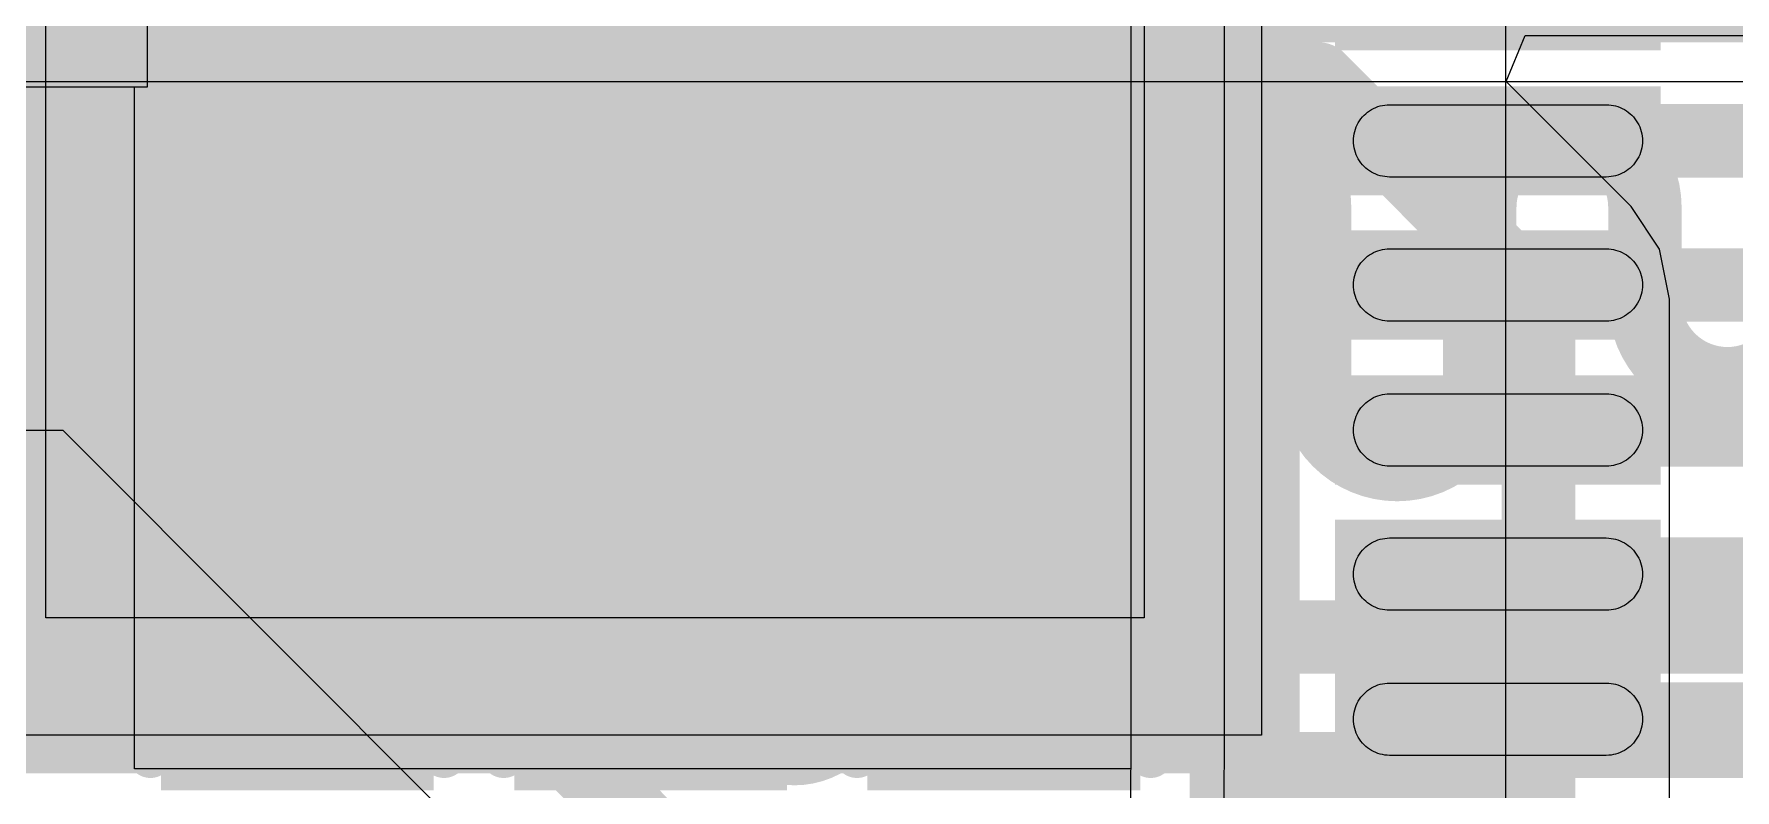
# Model space of a CAD drawing. Header units: inches. Extents: x 0 to 208, y 0 to 213.
# Drawn here: x 4.331 to 4.5163, y 3.2766 to 3.3589 of the extents above; entities that cross this region are included whole.
import ezdxf

# ---------------------------------------------------------------- set-up
doc = ezdxf.new("R2010")
doc.units = ezdxf.units.IN
doc.header["$MEASUREMENT"] = 0
for name, color, linetype in [('Bottom Layer', 5, 'Continuous'), ('Bottom Paste', 16, 'Continuous'), ('Bottom Solder', 6, 'Continuous'), ('L2_GND1', 16, 'Continuous'), ('L5_GND2', 156, 'Continuous'), ('L6_SIG2', 130, 'Continuous'), ('Top Layer', 1, 'Continuous'), ('Top Overlay', 2, 'Continuous'), ('Top Paste', 8, 'Continuous'), ('Top Solder', 216, 'Continuous')]:
    doc.layers.add(name, color=color, linetype=linetype)

# ---------------------------------------------------------------- blocks, each defined once
blk = doc.blocks.new('R___0603_382')
at = {"layer": 'Top Layer'}
for points in [[(-0.015, 0.0175), (-0.015, -0.0175), (-0.045, -0.0175), (-0.045, 0.0175)], [(0.045, 0.0175), (0.045, -0.0175), (0.015, -0.0175), (0.015, 0.0175)]]:
    blk.add_hatch(color=1, dxfattribs=at).paths.add_polyline_path(points)
at = {"layer": 'Top Paste'}
for points in [[(-0.015, 0.0175), (-0.015, -0.0175), (-0.045, -0.0175), (-0.045, 0.0175)], [(0.045, 0.0175), (0.045, -0.0175), (0.015, -0.0175), (0.015, 0.0175)]]:
    blk.add_hatch(color=8, dxfattribs=at).paths.add_polyline_path(points)
at = {"layer": 'Top Solder'}
for points in [[(-0.011, 0.0215), (-0.011, -0.0215), (-0.049, -0.0215), (-0.049, 0.0215)], [(0.049, 0.0215), (0.049, -0.0215), (0.011, -0.0215), (0.011, 0.0215)]]:
    blk.add_hatch(color=216, dxfattribs=at).paths.add_polyline_path(points)
at = {"layer": 'Top Overlay'}
for points in [[(0.048, 0.021, 0.005, 0.005, 0), (-0.048, 0.021, 0.005, 0.005, 0)], [(-0.048, 0.021, 0.005, 0.005, 0), (-0.048, -0.021, 0.005, 0.005, 0)], [(0.048, 0.021, 0.005, 0.005, 0), (0.048, -0.021, 0.005, 0.005, 0)], [(0.048, -0.021, 0.005, 0.005, 0), (-0.048, -0.021, 0.005, 0.005, 0)]]:
    blk.add_lwpolyline(points, format="xyseb", dxfattribs=at)
for points in [[(-0.04925, 0.021, 0.0025, 0.0025, 1), (-0.04675, 0.021, 0.0025, 0.0025, 1)], [(-0.04925, 0.021, 0.0025, 0.0025, 1), (-0.04675, 0.021, 0.0025, 0.0025, 1)], [(0.04675, 0.021, 0.0025, 0.0025, 1), (0.04925, 0.021, 0.0025, 0.0025, 1)], [(0.04675, 0.021, 0.0025, 0.0025, 1), (0.04925, 0.021, 0.0025, 0.0025, 1)], [(-0.04925, -0.021, 0.0025, 0.0025, 1), (-0.04675, -0.021, 0.0025, 0.0025, 1)], [(-0.04925, -0.021, 0.0025, 0.0025, 1), (-0.04675, -0.021, 0.0025, 0.0025, 1)], [(0.04675, -0.021, 0.0025, 0.0025, 1), (0.04925, -0.021, 0.0025, 0.0025, 1)], [(0.04675, -0.021, 0.0025, 0.0025, 1), (0.04925, -0.021, 0.0025, 0.0025, 1)]]:
    blk.add_lwpolyline(points, format="xyseb", close=True, dxfattribs=at)
blk = doc.blocks.new('C___0402_392')
at = {"layer": 'Top Layer'}
for points in [[(-0.0275, -0.0125), (-0.0275, 0.0125), (-0.0095, 0.0125), (-0.0095, -0.0125)], [(0.0095, -0.0125), (0.0095, 0.0125), (0.0275, 0.0125), (0.0275, -0.0125)]]:
    blk.add_hatch(color=1, dxfattribs=at).paths.add_polyline_path(points)
at = {"layer": 'Top Paste'}
for points in [[(-0.0275, -0.0125), (-0.0275, 0.0125), (-0.0095, 0.0125), (-0.0095, -0.0125)], [(0.0095, -0.0125), (0.0095, 0.0125), (0.0275, 0.0125), (0.0275, -0.0125)]]:
    blk.add_hatch(color=8, dxfattribs=at).paths.add_polyline_path(points)
at = {"layer": 'Top Solder'}
for points in [[(-0.02986, -0.01486), (-0.02986, 0.01486), (-0.00714, 0.01486), (-0.00714, -0.01486)], [(0.00714, -0.01486), (0.00714, 0.01486), (0.02986, 0.01486), (0.02986, -0.01486)]]:
    blk.add_hatch(color=216, dxfattribs=at).paths.add_polyline_path(points)
at = {"layer": 'Top Overlay'}
for points in [[(-0.011, 0.016, 0.005, 0.005, 0), (-0.031, 0.016, 0.005, 0.005, 0)], [(-0.031, -0.016, 0.005, 0.005, 0), (-0.031, 0.016, 0.005, 0.005, 0)], [(0.031, 0.016, 0.005, 0.005, 0), (0.011, 0.016, 0.005, 0.005, 0)], [(0.031, -0.016, 0.005, 0.005, 0), (0.031, 0.016, 0.005, 0.005, 0)], [(-0.011, -0.016, 0.005, 0.005, 0), (-0.031, -0.016, 0.005, 0.005, 0)], [(0.031, -0.016, 0.005, 0.005, 0), (0.011, -0.016, 0.005, 0.005, 0)]]:
    blk.add_lwpolyline(points, format="xyseb", dxfattribs=at)
for points in [[(-0.03225, 0.016, 0.0025, 0.0025, 1), (-0.02975, 0.016, 0.0025, 0.0025, 1)], [(-0.03225, 0.016, 0.0025, 0.0025, 1), (-0.02975, 0.016, 0.0025, 0.0025, 1)], [(-0.01225, 0.016, 0.0025, 0.0025, 1), (-0.00975, 0.016, 0.0025, 0.0025, 1)], [(0.00975, 0.016, 0.0025, 0.0025, 1), (0.01225, 0.016, 0.0025, 0.0025, 1)], [(0.02975, 0.016, 0.0025, 0.0025, 1), (0.03225, 0.016, 0.0025, 0.0025, 1)], [(0.02975, 0.016, 0.0025, 0.0025, 1), (0.03225, 0.016, 0.0025, 0.0025, 1)], [(-0.03225, -0.016, 0.0025, 0.0025, 1), (-0.02975, -0.016, 0.0025, 0.0025, 1)], [(-0.03225, -0.016, 0.0025, 0.0025, 1), (-0.02975, -0.016, 0.0025, 0.0025, 1)], [(-0.01225, -0.016, 0.0025, 0.0025, 1), (-0.00975, -0.016, 0.0025, 0.0025, 1)], [(0.00975, -0.016, 0.0025, 0.0025, 1), (0.01225, -0.016, 0.0025, 0.0025, 1)], [(0.02975, -0.016, 0.0025, 0.0025, 1), (0.03225, -0.016, 0.0025, 0.0025, 1)], [(0.02975, -0.016, 0.0025, 0.0025, 1), (0.03225, -0.016, 0.0025, 0.0025, 1)]]:
    blk.add_lwpolyline(points, format="xyseb", close=True, dxfattribs=at)
blk = doc.blocks.new('C___0402_393')
at = {"layer": 'Top Layer'}
for points in [[(-0.0275, -0.0125), (-0.0275, 0.0125), (-0.0095, 0.0125), (-0.0095, -0.0125)], [(0.0095, -0.0125), (0.0095, 0.0125), (0.0275, 0.0125), (0.0275, -0.0125)]]:
    blk.add_hatch(color=1, dxfattribs=at).paths.add_polyline_path(points)
at = {"layer": 'Top Paste'}
for points in [[(-0.0275, -0.0125), (-0.0275, 0.0125), (-0.0095, 0.0125), (-0.0095, -0.0125)], [(0.0095, -0.0125), (0.0095, 0.0125), (0.0275, 0.0125), (0.0275, -0.0125)]]:
    blk.add_hatch(color=8, dxfattribs=at).paths.add_polyline_path(points)
at = {"layer": 'Top Solder'}
for points in [[(-0.02986, -0.01486), (-0.02986, 0.01486), (-0.00714, 0.01486), (-0.00714, -0.01486)], [(0.00714, -0.01486), (0.00714, 0.01486), (0.02986, 0.01486), (0.02986, -0.01486)]]:
    blk.add_hatch(color=216, dxfattribs=at).paths.add_polyline_path(points)
at = {"layer": 'Top Overlay'}
for points in [[(-0.031, -0.016, 0.005, 0.005, 0), (-0.031, 0.016, 0.005, 0.005, 0)], [(-0.011, 0.016, 0.005, 0.005, 0), (-0.031, 0.016, 0.005, 0.005, 0)], [(0.031, 0.016, 0.005, 0.005, 0), (0.011, 0.016, 0.005, 0.005, 0)], [(0.031, -0.016, 0.005, 0.005, 0), (0.031, 0.016, 0.005, 0.005, 0)], [(-0.011, -0.016, 0.005, 0.005, 0), (-0.031, -0.016, 0.005, 0.005, 0)], [(0.031, -0.016, 0.005, 0.005, 0), (0.011, -0.016, 0.005, 0.005, 0)]]:
    blk.add_lwpolyline(points, format="xyseb", dxfattribs=at)
for points in [[(-0.03225, 0.016, 0.0025, 0.0025, 1), (-0.02975, 0.016, 0.0025, 0.0025, 1)], [(-0.03225, 0.016, 0.0025, 0.0025, 1), (-0.02975, 0.016, 0.0025, 0.0025, 1)], [(-0.01225, 0.016, 0.0025, 0.0025, 1), (-0.00975, 0.016, 0.0025, 0.0025, 1)], [(0.00975, 0.016, 0.0025, 0.0025, 1), (0.01225, 0.016, 0.0025, 0.0025, 1)], [(0.02975, 0.016, 0.0025, 0.0025, 1), (0.03225, 0.016, 0.0025, 0.0025, 1)], [(0.02975, 0.016, 0.0025, 0.0025, 1), (0.03225, 0.016, 0.0025, 0.0025, 1)], [(-0.03225, -0.016, 0.0025, 0.0025, 1), (-0.02975, -0.016, 0.0025, 0.0025, 1)], [(-0.03225, -0.016, 0.0025, 0.0025, 1), (-0.02975, -0.016, 0.0025, 0.0025, 1)], [(-0.01225, -0.016, 0.0025, 0.0025, 1), (-0.00975, -0.016, 0.0025, 0.0025, 1)], [(0.00975, -0.016, 0.0025, 0.0025, 1), (0.01225, -0.016, 0.0025, 0.0025, 1)], [(0.02975, -0.016, 0.0025, 0.0025, 1), (0.03225, -0.016, 0.0025, 0.0025, 1)], [(0.02975, -0.016, 0.0025, 0.0025, 1), (0.03225, -0.016, 0.0025, 0.0025, 1)]]:
    blk.add_lwpolyline(points, format="xyseb", close=True, dxfattribs=at)
blk = doc.blocks.new('WQFN_40_EP_5X5__B_405')
at = {"layer": 'Bottom Layer'}
for points in [[(0.01184, 0.08265), (0.00396, 0.08265), (0.00396, 0.11415), (0.01184, 0.11415)], [(0.02754, 0.08265), (0.01966, 0.08265), (0.01966, 0.11415), (0.02754, 0.11415)], [(0.04334, 0.08265), (0.03546, 0.08265), (0.03546, 0.11415), (0.04334, 0.11415)], [(0.05904, 0.08265), (0.05116, 0.08265), (0.05116, 0.11415), (0.05904, 0.11415)], [(0.07484, 0.08265), (0.06696, 0.08265), (0.06696, 0.11415), (0.07484, 0.11415)], [(-0.0748, 0.0748), (0.0748, 0.0748), (0.0748, -0.0748), (-0.0748, -0.0748)]]:
    blk.add_hatch(color=5, dxfattribs=at).paths.add_polyline_path(points)
at = {"layer": 'Bottom Solder'}
for points in [[(-0.00196, 0.08065), (-0.01384, 0.08065), (-0.01384, 0.11615), (-0.00196, 0.11615)], [(0.01384, 0.08065), (0.00196, 0.08065), (0.00196, 0.11615), (0.01384, 0.11615)], [(0.02954, 0.08065), (0.01766, 0.08065), (0.01766, 0.11615), (0.02954, 0.11615)], [(0.04534, 0.08065), (0.03346, 0.08065), (0.03346, 0.11615), (0.04534, 0.11615)], [(0.06104, 0.08065), (0.04916, 0.08065), (0.04916, 0.11615), (0.06104, 0.11615)], [(0.07684, 0.08065), (0.06496, 0.08065), (0.06496, 0.11615), (0.07684, 0.11615)], [(-0.0768, 0.0768), (0.0768, 0.0768), (0.0768, -0.0768), (-0.0768, -0.0768)]]:
    blk.add_hatch(color=6, dxfattribs=at).paths.add_polyline_path(points)
at = {"layer": 'Bottom Paste'}
for p, q in [((0.00512, 0.11299), (0.0053, 0.11317)), ((0.0053, 0.11317), (0.0055, 0.11333)), ((0.0055, 0.11333), (0.00571, 0.11348)), ((0.00571, 0.11348), (0.00593, 0.11362)), ((0.00593, 0.11362), (0.00616, 0.11374)), ((0.00616, 0.11374), (0.00639, 0.11385)), ((0.00639, 0.11385), (0.00663, 0.11394)), ((0.00663, 0.11394), (0.00688, 0.11401)), ((0.00688, 0.11401), (0.00713, 0.11407)), ((0.00713, 0.11407), (0.00739, 0.11411)), ((0.00739, 0.11411), (0.00764, 0.11414)), ((0.00764, 0.11414), (0.0079, 0.11415)), ((0.0079, 0.11415), (0.00816, 0.11414)), ((0.00816, 0.11414), (0.00841, 0.11411)), ((0.00841, 0.11411), (0.00867, 0.11407)), ((0.00867, 0.11407), (0.00892, 0.11401)), ((0.00892, 0.11401), (0.00917, 0.11394)), ((0.00917, 0.11394), (0.00941, 0.11385)), ((0.00941, 0.11385), (0.00964, 0.11374)), ((0.00964, 0.11374), (0.00987, 0.11362)), ((0.00987, 0.11362), (0.01009, 0.11348)), ((0.01009, 0.11348), (0.0103, 0.11333)), ((0.0103, 0.11333), (0.0105, 0.11317)), ((0.0105, 0.11317), (0.01068, 0.11299)), ((0.02082, 0.11299), (0.021, 0.11317)), ((0.021, 0.11317), (0.0212, 0.11333)), ((0.0212, 0.11333), (0.02141, 0.11348)), ((0.02141, 0.11348), (0.02163, 0.11362)), ((0.02163, 0.11362), (0.02186, 0.11374)), ((0.02186, 0.11374), (0.02209, 0.11385)), ((0.02209, 0.11385), (0.02233, 0.11394)), ((0.02233, 0.11394), (0.02258, 0.11401)), ((0.02258, 0.11401), (0.02283, 0.11407)), ((0.02283, 0.11407), (0.02309, 0.11411)), ((0.02309, 0.11411), (0.02334, 0.11414)), ((0.02334, 0.11414), (0.0236, 0.11415)), ((0.0236, 0.11415), (0.02386, 0.11414)), ((0.02386, 0.11414), (0.02411, 0.11411)), ((0.02411, 0.11411), (0.02437, 0.11407)), ((0.02437, 0.11407), (0.02462, 0.11401)), ((0.02462, 0.11401), (0.02487, 0.11394)), ((0.02487, 0.11394), (0.02511, 0.11385)), ((0.02511, 0.11385), (0.02534, 0.11374)), ((0.02534, 0.11374), (0.02557, 0.11362)), ((0.02557, 0.11362), (0.02579, 0.11348)), ((0.02579, 0.11348), (0.026, 0.11333)), ((0.026, 0.11333), (0.0262, 0.11317)), ((0.0262, 0.11317), (0.02638, 0.11299)), ((0.03662, 0.11299), (0.0368, 0.11317)), ((0.0368, 0.11317), (0.037, 0.11333)), ((0.037, 0.11333), (0.03721, 0.11348)), ((0.03721, 0.11348), (0.03743, 0.11362)), ((0.03743, 0.11362), (0.03766, 0.11374)), ((0.03766, 0.11374), (0.03789, 0.11385)), ((0.03789, 0.11385), (0.03813, 0.11394)), ((0.03813, 0.11394), (0.03838, 0.11401)), ((0.03838, 0.11401), (0.03863, 0.11407)), ((0.03863, 0.11407), (0.03889, 0.11411)), ((0.03889, 0.11411), (0.03914, 0.11414)), ((0.03914, 0.11414), (0.0394, 0.11415)), ((0.0394, 0.11415), (0.03966, 0.11414)), ((0.03966, 0.11414), (0.03991, 0.11411)), ((0.03991, 0.11411), (0.04017, 0.11407)), ((0.04017, 0.11407), (0.04042, 0.11401)), ((0.04042, 0.11401), (0.04067, 0.11394)), ((0.04067, 0.11394), (0.04091, 0.11385)), ((0.04091, 0.11385), (0.04114, 0.11374)), ((0.04114, 0.11374), (0.04137, 0.11362)), ((0.04137, 0.11362), (0.04159, 0.11348)), ((0.04159, 0.11348), (0.0418, 0.11333)), ((0.0418, 0.11333), (0.042, 0.11317)), ((0.042, 0.11317), (0.04218, 0.11299)), ((0.05232, 0.11299), (0.0525, 0.11317)), ((0.0525, 0.11317), (0.0527, 0.11333)), ((0.0527, 0.11333), (0.05291, 0.11348)), ((0.05291, 0.11348), (0.05313, 0.11362)), ((0.05313, 0.11362), (0.05336, 0.11374)), ((0.05336, 0.11374), (0.05359, 0.11385)), ((0.05359, 0.11385), (0.05383, 0.11394)), ((0.05383, 0.11394), (0.05408, 0.11401)), ((0.05408, 0.11401), (0.05433, 0.11407)), ((0.05433, 0.11407), (0.05459, 0.11411)), ((0.05459, 0.11411), (0.05484, 0.11414)), ((0.05484, 0.11414), (0.0551, 0.11415)), ((0.0551, 0.11415), (0.05536, 0.11414)), ((0.05536, 0.11414), (0.05561, 0.11411)), ((0.05561, 0.11411), (0.05587, 0.11407)), ((0.05587, 0.11407), (0.05612, 0.11401)), ((0.05612, 0.11401), (0.05637, 0.11394)), ((0.05637, 0.11394), (0.05661, 0.11385)), ((0.05661, 0.11385), (0.05684, 0.11374)), ((0.05684, 0.11374), (0.05707, 0.11362)), ((0.05707, 0.11362), (0.05729, 0.11348)), ((0.05729, 0.11348), (0.0575, 0.11333)), ((0.0575, 0.11333), (0.0577, 0.11317)), ((0.0577, 0.11317), (0.05788, 0.11299)), ((0.06812, 0.11299), (0.0683, 0.11317)), ((0.0683, 0.11317), (0.0685, 0.11333)), ((0.0685, 0.11333), (0.06871, 0.11348)), ((0.06871, 0.11348), (0.06893, 0.11362)), ((0.06893, 0.11362), (0.06916, 0.11374)), ((0.06916, 0.11374), (0.06939, 0.11385)), ((0.06939, 0.11385), (0.06963, 0.11394)), ((0.06963, 0.11394), (0.06988, 0.11401)), ((0.06988, 0.11401), (0.07013, 0.11407)), ((0.07013, 0.11407), (0.07039, 0.11411)), ((0.07039, 0.11411), (0.07064, 0.11414)), ((0.07064, 0.11414), (0.0709, 0.11415)), ((0.0709, 0.11415), (0.07116, 0.11414)), ((0.07116, 0.11414), (0.07141, 0.11411)), ((0.07141, 0.11411), (0.07167, 0.11407)), ((0.07167, 0.11407), (0.07192, 0.11401)), ((0.07192, 0.11401), (0.07217, 0.11394)), ((0.07217, 0.11394), (0.07241, 0.11385)), ((0.07241, 0.11385), (0.07264, 0.11374)), ((0.07264, 0.11374), (0.07287, 0.11362)), ((0.07287, 0.11362), (0.07309, 0.11348)), ((0.07309, 0.11348), (0.0733, 0.11333)), ((0.0733, 0.11333), (0.0735, 0.11317)), ((0.0735, 0.11317), (0.07368, 0.11299)), ((0.00404, 0.11098), (0.0041, 0.11123)), ((0.0041, 0.11123), (0.00417, 0.11148)), ((0.00417, 0.11148), (0.00426, 0.11172)), ((0.00426, 0.11172), (0.00437, 0.11195)), ((0.00437, 0.11195), (0.00449, 0.11218)), ((0.00449, 0.11218), (0.00463, 0.1124)), ((0.00463, 0.1124), (0.00478, 0.11261)), ((0.00478, 0.11261), (0.00494, 0.11281)), ((0.00494, 0.11281), (0.00512, 0.11299)), ((0.01068, 0.11299), (0.01086, 0.11281)), ((0.01086, 0.11281), (0.01102, 0.11261)), ((0.01102, 0.11261), (0.01117, 0.1124)), ((0.01117, 0.1124), (0.01131, 0.11218)), ((0.01131, 0.11218), (0.01143, 0.11195)), ((0.01143, 0.11195), (0.01154, 0.11172)), ((0.01154, 0.11172), (0.01163, 0.11148)), ((0.01163, 0.11148), (0.0117, 0.11123)), ((0.0117, 0.11123), (0.01176, 0.11098)), ((0.01974, 0.11098), (0.0198, 0.11123)), ((0.0198, 0.11123), (0.01987, 0.11148)), ((0.01987, 0.11148), (0.01996, 0.11172)), ((0.01996, 0.11172), (0.02007, 0.11195)), ((0.02007, 0.11195), (0.02019, 0.11218)), ((0.02019, 0.11218), (0.02033, 0.1124)), ((0.02033, 0.1124), (0.02048, 0.11261)), ((0.02048, 0.11261), (0.02064, 0.11281)), ((0.02064, 0.11281), (0.02082, 0.11299)), ((0.02638, 0.11299), (0.02656, 0.11281)), ((0.02656, 0.11281), (0.02672, 0.11261)), ((0.02672, 0.11261), (0.02687, 0.1124)), ((0.02687, 0.1124), (0.02701, 0.11218)), ((0.02701, 0.11218), (0.02713, 0.11195)), ((0.02713, 0.11195), (0.02724, 0.11172)), ((0.02724, 0.11172), (0.02733, 0.11148)), ((0.02733, 0.11148), (0.0274, 0.11123)), ((0.0274, 0.11123), (0.02746, 0.11098)), ((0.03554, 0.11098), (0.0356, 0.11123)), ((0.0356, 0.11123), (0.03567, 0.11148)), ((0.03567, 0.11148), (0.03576, 0.11172)), ((0.03576, 0.11172), (0.03587, 0.11195)), ((0.03587, 0.11195), (0.03599, 0.11218)), ((0.03599, 0.11218), (0.03613, 0.1124)), ((0.03613, 0.1124), (0.03628, 0.11261)), ((0.03628, 0.11261), (0.03644, 0.11281)), ((0.03644, 0.11281), (0.03662, 0.11299)), ((0.04218, 0.11299), (0.04236, 0.11281)), ((0.04236, 0.11281), (0.04252, 0.11261)), ((0.04252, 0.11261), (0.04267, 0.1124)), ((0.04267, 0.1124), (0.04281, 0.11218)), ((0.04281, 0.11218), (0.04293, 0.11195)), ((0.04293, 0.11195), (0.04304, 0.11172)), ((0.04304, 0.11172), (0.04313, 0.11148)), ((0.04313, 0.11148), (0.0432, 0.11123)), ((0.0432, 0.11123), (0.04326, 0.11098)), ((0.05124, 0.11098), (0.0513, 0.11123)), ((0.0513, 0.11123), (0.05137, 0.11148)), ((0.05137, 0.11148), (0.05146, 0.11172)), ((0.05146, 0.11172), (0.05157, 0.11195)), ((0.05157, 0.11195), (0.05169, 0.11218)), ((0.05169, 0.11218), (0.05183, 0.1124)), ((0.05183, 0.1124), (0.05198, 0.11261)), ((0.05198, 0.11261), (0.05214, 0.11281)), ((0.05214, 0.11281), (0.05232, 0.11299)), ((0.05788, 0.11299), (0.05806, 0.11281)), ((0.05806, 0.11281), (0.05822, 0.11261)), ((0.05822, 0.11261), (0.05837, 0.1124)), ((0.05837, 0.1124), (0.05851, 0.11218)), ((0.05851, 0.11218), (0.05863, 0.11195)), ((0.05863, 0.11195), (0.05874, 0.11172)), ((0.05874, 0.11172), (0.05883, 0.11148)), ((0.05883, 0.11148), (0.0589, 0.11123)), ((0.0589, 0.11123), (0.05896, 0.11098)), ((0.06704, 0.11098), (0.0671, 0.11123)), ((0.0671, 0.11123), (0.06717, 0.11148)), ((0.06717, 0.11148), (0.06726, 0.11172)), ((0.06726, 0.11172), (0.06737, 0.11195)), ((0.06737, 0.11195), (0.06749, 0.11218)), ((0.06749, 0.11218), (0.06763, 0.1124)), ((0.06763, 0.1124), (0.06778, 0.11261)), ((0.06778, 0.11261), (0.06794, 0.11281)), ((0.06794, 0.11281), (0.06812, 0.11299)), ((0.07368, 0.11299), (0.07386, 0.11281)), ((0.07386, 0.11281), (0.07402, 0.11261)), ((0.07402, 0.11261), (0.07417, 0.1124)), ((0.07417, 0.1124), (0.07431, 0.11218)), ((0.07431, 0.11218), (0.07443, 0.11195)), ((0.07443, 0.11195), (0.07454, 0.11172)), ((0.07454, 0.11172), (0.07463, 0.11148)), ((0.07463, 0.11148), (0.0747, 0.11123)), ((0.0747, 0.11123), (0.07476, 0.11098)), ((0.00396, 0.11021), (0.00397, 0.11047)), ((0.00396, 0.08659), (0.00396, 0.11021)), ((0.00397, 0.11047), (0.004, 0.11073)), ((0.004, 0.11073), (0.00404, 0.11098)), ((0.01176, 0.11098), (0.0118, 0.11073)), ((0.0118, 0.11073), (0.0118, 0.11073)), ((0.0118, 0.11073), (0.01183, 0.11047)), ((0.01183, 0.11047), (0.01184, 0.11021)), ((0.01184, 0.11021), (0.01184, 0.08659)), ((0.01966, 0.11021), (0.01967, 0.11047)), ((0.01966, 0.08659), (0.01966, 0.11021)), ((0.01967, 0.11047), (0.0197, 0.11073)), ((0.0197, 0.11073), (0.01974, 0.11098)), ((0.02746, 0.11098), (0.0275, 0.11073)), ((0.0275, 0.11073), (0.0275, 0.11073)), ((0.0275, 0.11073), (0.02753, 0.11047)), ((0.02753, 0.11047), (0.02754, 0.11021)), ((0.02754, 0.11021), (0.02754, 0.08659)), ((0.03546, 0.11021), (0.03547, 0.11047)), ((0.03546, 0.08659), (0.03546, 0.11021)), ((0.03547, 0.11047), (0.0355, 0.11073)), ((0.0355, 0.11073), (0.03554, 0.11098)), ((0.04326, 0.11098), (0.0433, 0.11073)), ((0.0433, 0.11073), (0.04333, 0.11047)), ((0.04333, 0.11047), (0.04334, 0.11021)), ((0.04334, 0.11021), (0.04334, 0.08659)), ((0.05116, 0.11021), (0.05117, 0.11047)), ((0.05116, 0.08659), (0.05116, 0.11021)), ((0.05117, 0.11047), (0.0512, 0.11073)), ((0.0512, 0.11073), (0.05124, 0.11098)), ((0.05896, 0.11098), (0.059, 0.11073)), ((0.059, 0.11073), (0.059, 0.11073)), ((0.059, 0.11073), (0.05903, 0.11047)), ((0.05903, 0.11047), (0.05904, 0.11021)), ((0.05904, 0.11021), (0.05904, 0.08659)), ((0.06696, 0.11021), (0.06697, 0.11047)), ((0.06696, 0.08659), (0.06696, 0.11021)), ((0.06697, 0.11047), (0.067, 0.11073)), ((0.067, 0.11073), (0.06704, 0.11098)), ((0.07476, 0.11098), (0.0748, 0.11073)), ((0.0748, 0.11073), (0.07483, 0.11047)), ((0.07483, 0.11047), (0.07484, 0.11021)), ((0.07484, 0.11021), (0.07484, 0.08659)), ((0.00397, 0.08633), (0.00396, 0.08659)), ((0.004, 0.08607), (0.00397, 0.08633)), ((0.00404, 0.08582), (0.004, 0.08607)), ((0.0041, 0.08557), (0.00404, 0.08582)), ((0.00417, 0.08532), (0.0041, 0.08557)), ((0.00426, 0.08508), (0.00417, 0.08532)), ((0.01163, 0.08532), (0.01154, 0.08508)), ((0.0117, 0.08557), (0.01163, 0.08532)), ((0.01176, 0.08582), (0.0117, 0.08557)), ((0.0118, 0.08607), (0.01176, 0.08582)), ((0.01183, 0.08633), (0.0118, 0.08607)), ((0.01184, 0.08659), (0.01183, 0.08633)), ((0.01967, 0.08633), (0.01966, 0.08659)), ((0.0197, 0.08607), (0.01967, 0.08633)), ((0.01974, 0.08582), (0.0197, 0.08607)), ((0.0198, 0.08557), (0.01974, 0.08582)), ((0.01987, 0.08532), (0.0198, 0.08557)), ((0.01996, 0.08508), (0.01987, 0.08532)), ((0.02733, 0.08532), (0.02724, 0.08508)), ((0.0274, 0.08557), (0.02733, 0.08532)), ((0.02746, 0.08582), (0.0274, 0.08557)), ((0.0275, 0.08607), (0.02746, 0.08582)), ((0.02753, 0.08633), (0.0275, 0.08607)), ((0.02754, 0.08659), (0.02753, 0.08633)), ((0.03547, 0.08633), (0.03546, 0.08659)), ((0.0355, 0.08607), (0.03547, 0.08633)), ((0.03554, 0.08582), (0.0355, 0.08607)), ((0.0356, 0.08557), (0.03554, 0.08582)), ((0.03567, 0.08532), (0.0356, 0.08557)), ((0.03576, 0.08508), (0.03567, 0.08532)), ((0.04313, 0.08532), (0.04304, 0.08508)), ((0.0432, 0.08557), (0.04313, 0.08532)), ((0.04326, 0.08582), (0.0432, 0.08557)), ((0.0433, 0.08607), (0.04326, 0.08582)), ((0.04333, 0.08633), (0.0433, 0.08607)), ((0.04334, 0.08659), (0.04333, 0.08633)), ((0.04333, 0.08633), (0.04333, 0.08633)), ((0.05117, 0.08633), (0.05116, 0.08659)), ((0.0512, 0.08607), (0.05117, 0.08633)), ((0.05124, 0.08582), (0.0512, 0.08607)), ((0.0513, 0.08557), (0.05124, 0.08582)), ((0.05137, 0.08532), (0.0513, 0.08557)), ((0.05146, 0.08508), (0.05137, 0.08532)), ((0.05883, 0.08532), (0.05874, 0.08508)), ((0.0589, 0.08557), (0.05883, 0.08532)), ((0.05896, 0.08582), (0.0589, 0.08557)), ((0.059, 0.08607), (0.05896, 0.08582)), ((0.05903, 0.08633), (0.059, 0.08607)), ((0.05904, 0.08659), (0.05903, 0.08633)), ((0.06697, 0.08633), (0.06696, 0.08659)), ((0.067, 0.08607), (0.06697, 0.08633)), ((0.06704, 0.08582), (0.067, 0.08607)), ((0.0671, 0.08557), (0.06704, 0.08582)), ((0.06717, 0.08532), (0.0671, 0.08557)), ((0.06726, 0.08508), (0.06717, 0.08532)), ((0.07463, 0.08532), (0.07454, 0.08508)), ((0.0747, 0.08557), (0.07463, 0.08532)), ((0.07476, 0.08582), (0.0747, 0.08557)), ((0.0748, 0.08607), (0.07476, 0.08582)), ((0.07483, 0.08633), (0.0748, 0.08607)), ((0.07484, 0.08659), (0.07483, 0.08633)), ((0.07483, 0.08633), (0.07483, 0.08633)), ((0.00437, 0.08485), (0.00426, 0.08508)), ((0.00449, 0.08462), (0.00437, 0.08485)), ((0.00463, 0.0844), (0.00449, 0.08462)), ((0.00478, 0.08419), (0.00463, 0.0844)), ((0.00494, 0.08399), (0.00478, 0.08419)), ((0.00512, 0.08381), (0.00494, 0.08399)), ((0.0053, 0.08363), (0.00512, 0.08381)), ((0.0055, 0.08347), (0.0053, 0.08363)), ((0.00571, 0.08332), (0.0055, 0.08347)), ((0.0103, 0.08347), (0.01009, 0.08332)), ((0.0105, 0.08363), (0.0103, 0.08347)), ((0.01068, 0.08381), (0.0105, 0.08363)), ((0.01086, 0.08399), (0.01068, 0.08381)), ((0.01102, 0.08419), (0.01086, 0.08399)), ((0.01117, 0.0844), (0.01102, 0.08419)), ((0.01131, 0.08462), (0.01117, 0.0844)), ((0.01143, 0.08485), (0.01131, 0.08462)), ((0.01154, 0.08508), (0.01143, 0.08485)), ((0.02007, 0.08485), (0.01996, 0.08508)), ((0.02019, 0.08462), (0.02007, 0.08485)), ((0.02033, 0.0844), (0.02019, 0.08462)), ((0.02048, 0.08419), (0.02033, 0.0844)), ((0.02064, 0.08399), (0.02048, 0.08419)), ((0.02082, 0.08381), (0.02064, 0.08399)), ((0.021, 0.08363), (0.02082, 0.08381)), ((0.0212, 0.08347), (0.021, 0.08363)), ((0.02141, 0.08332), (0.0212, 0.08347)), ((0.026, 0.08347), (0.02579, 0.08332)), ((0.0262, 0.08363), (0.026, 0.08347)), ((0.02638, 0.08381), (0.0262, 0.08363)), ((0.02656, 0.08399), (0.02638, 0.08381)), ((0.02672, 0.08419), (0.02656, 0.08399)), ((0.02687, 0.0844), (0.02672, 0.08419)), ((0.02701, 0.08462), (0.02687, 0.0844)), ((0.02713, 0.08485), (0.02701, 0.08462)), ((0.02724, 0.08508), (0.02713, 0.08485)), ((0.03587, 0.08485), (0.03576, 0.08508)), ((0.03599, 0.08462), (0.03587, 0.08485)), ((0.03613, 0.0844), (0.03599, 0.08462)), ((0.03628, 0.08419), (0.03613, 0.0844)), ((0.03644, 0.08399), (0.03628, 0.08419)), ((0.03662, 0.08381), (0.03644, 0.08399)), ((0.0368, 0.08363), (0.03662, 0.08381)), ((0.037, 0.08347), (0.0368, 0.08363)), ((0.03721, 0.08332), (0.037, 0.08347)), ((0.0418, 0.08347), (0.04159, 0.08332)), ((0.042, 0.08363), (0.0418, 0.08347)), ((0.04218, 0.08381), (0.042, 0.08363)), ((0.04236, 0.08399), (0.04218, 0.08381)), ((0.04252, 0.08419), (0.04236, 0.08399)), ((0.04267, 0.0844), (0.04252, 0.08419)), ((0.04281, 0.08462), (0.04267, 0.0844)), ((0.04293, 0.08485), (0.04281, 0.08462)), ((0.04304, 0.08508), (0.04293, 0.08485)), ((0.05157, 0.08485), (0.05146, 0.08508)), ((0.05169, 0.08462), (0.05157, 0.08485)), ((0.05183, 0.0844), (0.05169, 0.08462)), ((0.05198, 0.08419), (0.05183, 0.0844)), ((0.05214, 0.08399), (0.05198, 0.08419)), ((0.05232, 0.08381), (0.05214, 0.08399)), ((0.0525, 0.08363), (0.05232, 0.08381)), ((0.0527, 0.08347), (0.0525, 0.08363)), ((0.05291, 0.08332), (0.0527, 0.08347)), ((0.0575, 0.08347), (0.05729, 0.08332)), ((0.0577, 0.08363), (0.0575, 0.08347)), ((0.05788, 0.08381), (0.0577, 0.08363)), ((0.05806, 0.08399), (0.05788, 0.08381)), ((0.05822, 0.08419), (0.05806, 0.08399)), ((0.05837, 0.0844), (0.05822, 0.08419)), ((0.05851, 0.08462), (0.05837, 0.0844)), ((0.05863, 0.08485), (0.05851, 0.08462)), ((0.05874, 0.08508), (0.05863, 0.08485)), ((0.06737, 0.08485), (0.06726, 0.08508)), ((0.06749, 0.08462), (0.06737, 0.08485)), ((0.06763, 0.0844), (0.06749, 0.08462)), ((0.06778, 0.08419), (0.06763, 0.0844)), ((0.06794, 0.08399), (0.06778, 0.08419)), ((0.06812, 0.08381), (0.06794, 0.08399)), ((0.0683, 0.08363), (0.06812, 0.08381)), ((0.0685, 0.08347), (0.0683, 0.08363)), ((0.06871, 0.08332), (0.0685, 0.08347)), ((0.0733, 0.08347), (0.07309, 0.08332)), ((0.0735, 0.08363), (0.0733, 0.08347)), ((0.07368, 0.08381), (0.0735, 0.08363)), ((0.07386, 0.08399), (0.07368, 0.08381)), ((0.07402, 0.08419), (0.07386, 0.08399)), ((0.07417, 0.0844), (0.07402, 0.08419)), ((0.07431, 0.08462), (0.07417, 0.0844)), ((0.07443, 0.08485), (0.07431, 0.08462)), ((0.07454, 0.08508), (0.07443, 0.08485)), ((0.00593, 0.08318), (0.00571, 0.08332)), ((0.00616, 0.08306), (0.00593, 0.08318)), ((0.00639, 0.08295), (0.00616, 0.08306)), ((0.00663, 0.08286), (0.00639, 0.08295)), ((0.00688, 0.08279), (0.00663, 0.08286)), ((0.00713, 0.08273), (0.00688, 0.08279)), ((0.00739, 0.08269), (0.00713, 0.08273)), ((0.00764, 0.08266), (0.00739, 0.08269)), ((0.0079, 0.08265), (0.00764, 0.08266)), ((0.00816, 0.08266), (0.0079, 0.08265)), ((0.00841, 0.08269), (0.00816, 0.08266)), ((0.00867, 0.08273), (0.00841, 0.08269)), ((0.00892, 0.08279), (0.00867, 0.08273)), ((0.00917, 0.08286), (0.00892, 0.08279)), ((0.00941, 0.08295), (0.00917, 0.08286)), ((0.00964, 0.08306), (0.00941, 0.08295)), ((0.00987, 0.08318), (0.00964, 0.08306)), ((0.01009, 0.08332), (0.00987, 0.08318)), ((0.02163, 0.08318), (0.02141, 0.08332)), ((0.02186, 0.08306), (0.02163, 0.08318)), ((0.02209, 0.08295), (0.02186, 0.08306)), ((0.02233, 0.08286), (0.02209, 0.08295)), ((0.02258, 0.08279), (0.02233, 0.08286)), ((0.02283, 0.08273), (0.02258, 0.08279)), ((0.02309, 0.08269), (0.02283, 0.08273)), ((0.02334, 0.08266), (0.02309, 0.08269)), ((0.0236, 0.08265), (0.02334, 0.08266)), ((0.02386, 0.08266), (0.0236, 0.08265)), ((0.02411, 0.08269), (0.02386, 0.08266)), ((0.02437, 0.08273), (0.02411, 0.08269)), ((0.02462, 0.08279), (0.02437, 0.08273)), ((0.02487, 0.08286), (0.02462, 0.08279)), ((0.02511, 0.08295), (0.02487, 0.08286)), ((0.02534, 0.08306), (0.02511, 0.08295)), ((0.02557, 0.08318), (0.02534, 0.08306)), ((0.02579, 0.08332), (0.02557, 0.08318)), ((0.03743, 0.08318), (0.03721, 0.08332)), ((0.03766, 0.08306), (0.03743, 0.08318)), ((0.03789, 0.08295), (0.03766, 0.08306)), ((0.03813, 0.08286), (0.03789, 0.08295)), ((0.03838, 0.08279), (0.03813, 0.08286)), ((0.03863, 0.08273), (0.03838, 0.08279)), ((0.03889, 0.08269), (0.03863, 0.08273)), ((0.03914, 0.08266), (0.03889, 0.08269)), ((0.0394, 0.08265), (0.03914, 0.08266)), ((0.03966, 0.08266), (0.0394, 0.08265)), ((0.03991, 0.08269), (0.03966, 0.08266)), ((0.04017, 0.08273), (0.03991, 0.08269)), ((0.04042, 0.08279), (0.04017, 0.08273)), ((0.04067, 0.08286), (0.04042, 0.08279)), ((0.04091, 0.08295), (0.04067, 0.08286)), ((0.04114, 0.08306), (0.04091, 0.08295)), ((0.04137, 0.08318), (0.04114, 0.08306)), ((0.04159, 0.08332), (0.04137, 0.08318)), ((0.05313, 0.08318), (0.05291, 0.08332)), ((0.05336, 0.08306), (0.05313, 0.08318)), ((0.05359, 0.08295), (0.05336, 0.08306)), ((0.05383, 0.08286), (0.05359, 0.08295)), ((0.05408, 0.08279), (0.05383, 0.08286)), ((0.05433, 0.08273), (0.05408, 0.08279)), ((0.05459, 0.08269), (0.05433, 0.08273)), ((0.05484, 0.08266), (0.05459, 0.08269)), ((0.0551, 0.08265), (0.05484, 0.08266)), ((0.05536, 0.08266), (0.0551, 0.08265)), ((0.05561, 0.08269), (0.05536, 0.08266)), ((0.05587, 0.08273), (0.05561, 0.08269)), ((0.05612, 0.08279), (0.05587, 0.08273)), ((0.05637, 0.08286), (0.05612, 0.08279)), ((0.05661, 0.08295), (0.05637, 0.08286)), ((0.05684, 0.08306), (0.05661, 0.08295)), ((0.05707, 0.08318), (0.05684, 0.08306)), ((0.05729, 0.08332), (0.05707, 0.08318)), ((0.06893, 0.08318), (0.06871, 0.08332)), ((0.06916, 0.08306), (0.06893, 0.08318)), ((0.06939, 0.08295), (0.06916, 0.08306)), ((0.06963, 0.08286), (0.06939, 0.08295)), ((0.06988, 0.08279), (0.06963, 0.08286)), ((0.07013, 0.08273), (0.06988, 0.08279)), ((0.07039, 0.08269), (0.07013, 0.08273)), ((0.07064, 0.08266), (0.07039, 0.08269)), ((0.0709, 0.08265), (0.07064, 0.08266)), ((0.07116, 0.08266), (0.0709, 0.08265)), ((0.07141, 0.08269), (0.07116, 0.08266)), ((0.07167, 0.08273), (0.07141, 0.08269)), ((0.07192, 0.08279), (0.07167, 0.08273)), ((0.07217, 0.08286), (0.07192, 0.08279)), ((0.07241, 0.08295), (0.07217, 0.08286)), ((0.07264, 0.08306), (0.07241, 0.08295)), ((0.07287, 0.08318), (0.07264, 0.08306)), ((0.07309, 0.08332), (0.07287, 0.08318)), ((-0.05984, 0.05984), (0.05984, 0.05984)), ((0.05984, 0.05984), (0.05984, -0.05984)), ((0.05984, -0.05984), (-0.05984, -0.05984)), ((0.05984, -0.05984), (0.05984, -0.05984))]:
    blk.add_line(p, q, dxfattribs=at)
blk = doc.blocks.new('CAP_0402_590')
at = {"layer": 'Top Layer'}
for points in [[(-0.0275, -0.0125), (-0.0275, 0.0125), (-0.0095, 0.0125), (-0.0095, -0.0125)], [(0.0095, -0.0125), (0.0095, 0.0125), (0.0275, 0.0125), (0.0275, -0.0125)]]:
    blk.add_hatch(color=1, dxfattribs=at).paths.add_polyline_path(points)
at = {"layer": 'Top Paste'}
for points in [[(-0.0275, -0.0125), (-0.0275, 0.0125), (-0.0095, 0.0125), (-0.0095, -0.0125)], [(0.0095, -0.0125), (0.0095, 0.0125), (0.0275, 0.0125), (0.0275, -0.0125)]]:
    blk.add_hatch(color=8, dxfattribs=at).paths.add_polyline_path(points)
at = {"layer": 'Top Solder'}
for points in [[(-0.02986, -0.01486), (-0.02986, 0.01486), (-0.00714, 0.01486), (-0.00714, -0.01486)], [(0.00714, -0.01486), (0.00714, 0.01486), (0.02986, 0.01486), (0.02986, -0.01486)]]:
    blk.add_hatch(color=216, dxfattribs=at).paths.add_polyline_path(points)
at = {"layer": 'Top Overlay'}
for points in [[(-0.031, 0.016, 0.005, 0.005, 0), (-0.031, -0.016, 0.005, 0.005, 0)], [(-0.011, 0.016, 0.005, 0.005, 0), (-0.031, 0.016, 0.005, 0.005, 0)], [(0.031, 0.016, 0.005, 0.005, 0), (0.011, 0.016, 0.005, 0.005, 0)], [(0.031, 0.016, 0.005, 0.005, 0), (0.031, -0.016, 0.005, 0.005, 0)], [(-0.011, -0.016, 0.005, 0.005, 0), (-0.031, -0.016, 0.005, 0.005, 0)], [(0.031, -0.016, 0.005, 0.005, 0), (0.011, -0.016, 0.005, 0.005, 0)]]:
    blk.add_lwpolyline(points, format="xyseb", dxfattribs=at)
for points in [[(-0.03225, 0.016, 0.0025, 0.0025, 1), (-0.02975, 0.016, 0.0025, 0.0025, 1)], [(-0.03225, 0.016, 0.0025, 0.0025, 1), (-0.02975, 0.016, 0.0025, 0.0025, 1)], [(-0.01225, 0.016, 0.0025, 0.0025, 1), (-0.00975, 0.016, 0.0025, 0.0025, 1)], [(0.00975, 0.016, 0.0025, 0.0025, 1), (0.01225, 0.016, 0.0025, 0.0025, 1)], [(0.02975, 0.016, 0.0025, 0.0025, 1), (0.03225, 0.016, 0.0025, 0.0025, 1)], [(0.02975, 0.016, 0.0025, 0.0025, 1), (0.03225, 0.016, 0.0025, 0.0025, 1)], [(-0.03225, -0.016, 0.0025, 0.0025, 1), (-0.02975, -0.016, 0.0025, 0.0025, 1)], [(-0.03225, -0.016, 0.0025, 0.0025, 1), (-0.02975, -0.016, 0.0025, 0.0025, 1)], [(-0.01225, -0.016, 0.0025, 0.0025, 1), (-0.00975, -0.016, 0.0025, 0.0025, 1)], [(0.00975, -0.016, 0.0025, 0.0025, 1), (0.01225, -0.016, 0.0025, 0.0025, 1)], [(0.02975, -0.016, 0.0025, 0.0025, 1), (0.03225, -0.016, 0.0025, 0.0025, 1)], [(0.02975, -0.016, 0.0025, 0.0025, 1), (0.03225, -0.016, 0.0025, 0.0025, 1)]]:
    blk.add_lwpolyline(points, format="xyseb", close=True, dxfattribs=at)
blk = doc.blocks.new('CAP_0402_600')
at = {"layer": 'Top Layer'}
for points in [[(-0.0275, -0.0125), (-0.0275, 0.0125), (-0.0095, 0.0125), (-0.0095, -0.0125)], [(0.0095, -0.0125), (0.0095, 0.0125), (0.0275, 0.0125), (0.0275, -0.0125)]]:
    blk.add_hatch(color=1, dxfattribs=at).paths.add_polyline_path(points)
at = {"layer": 'Top Paste'}
for points in [[(-0.0275, -0.0125), (-0.0275, 0.0125), (-0.0095, 0.0125), (-0.0095, -0.0125)], [(0.0095, -0.0125), (0.0095, 0.0125), (0.0275, 0.0125), (0.0275, -0.0125)]]:
    blk.add_hatch(color=8, dxfattribs=at).paths.add_polyline_path(points)
at = {"layer": 'Top Solder'}
for points in [[(-0.02986, -0.01486), (-0.02986, 0.01486), (-0.00714, 0.01486), (-0.00714, -0.01486)], [(0.00714, -0.01486), (0.00714, 0.01486), (0.02986, 0.01486), (0.02986, -0.01486)]]:
    blk.add_hatch(color=216, dxfattribs=at).paths.add_polyline_path(points)
at = {"layer": 'Top Overlay'}
for points in [[(-0.031, -0.016, 0.005, 0.005, 0), (-0.031, 0.016, 0.005, 0.005, 0)], [(-0.011, 0.016, 0.005, 0.005, 0), (-0.031, 0.016, 0.005, 0.005, 0)], [(0.031, 0.016, 0.005, 0.005, 0), (0.011, 0.016, 0.005, 0.005, 0)], [(0.031, -0.016, 0.005, 0.005, 0), (0.031, 0.016, 0.005, 0.005, 0)], [(-0.011, -0.016, 0.005, 0.005, 0), (-0.031, -0.016, 0.005, 0.005, 0)], [(0.031, -0.016, 0.005, 0.005, 0), (0.011, -0.016, 0.005, 0.005, 0)]]:
    blk.add_lwpolyline(points, format="xyseb", dxfattribs=at)
for points in [[(-0.03225, 0.016, 0.0025, 0.0025, 1), (-0.02975, 0.016, 0.0025, 0.0025, 1)], [(-0.03225, 0.016, 0.0025, 0.0025, 1), (-0.02975, 0.016, 0.0025, 0.0025, 1)], [(-0.01225, 0.016, 0.0025, 0.0025, 1), (-0.00975, 0.016, 0.0025, 0.0025, 1)], [(0.00975, 0.016, 0.0025, 0.0025, 1), (0.01225, 0.016, 0.0025, 0.0025, 1)], [(0.02975, 0.016, 0.0025, 0.0025, 1), (0.03225, 0.016, 0.0025, 0.0025, 1)], [(0.02975, 0.016, 0.0025, 0.0025, 1), (0.03225, 0.016, 0.0025, 0.0025, 1)], [(-0.03225, -0.016, 0.0025, 0.0025, 1), (-0.02975, -0.016, 0.0025, 0.0025, 1)], [(-0.03225, -0.016, 0.0025, 0.0025, 1), (-0.02975, -0.016, 0.0025, 0.0025, 1)], [(-0.01225, -0.016, 0.0025, 0.0025, 1), (-0.00975, -0.016, 0.0025, 0.0025, 1)], [(0.00975, -0.016, 0.0025, 0.0025, 1), (0.01225, -0.016, 0.0025, 0.0025, 1)], [(0.02975, -0.016, 0.0025, 0.0025, 1), (0.03225, -0.016, 0.0025, 0.0025, 1)], [(0.02975, -0.016, 0.0025, 0.0025, 1), (0.03225, -0.016, 0.0025, 0.0025, 1)]]:
    blk.add_lwpolyline(points, format="xyseb", close=True, dxfattribs=at)

msp = doc.modelspace()

# ---------------------------------------------------------------- linework, layer by layer
at = {"layer": 'Bottom Layer'}
for p, q in [((4.46475, 3.36483), (4.46475, 3.34913)), ((4.46475, 3.34913), (4.46475, 3.33333)), ((4.46475, 3.33333), (4.46475, 3.31763)), ((4.46475, 3.31763), (4.46475, 3.30183)), ((4.46475, 3.30183), (4.46475, 3.28613)), ((4.46475, 3.28613), (4.46475, 3.28251)), ((4.46475, 3.28251), (4.31945, 3.28251))]:
    msp.add_line(p, q, dxfattribs=at)
for points in [[(4.3921, 3.35516, 0.005, 0.005, 0), (4.3921, 3.3801, 0.005, 0.005, 0)], [(4.4905, 3.34726, 0.008, 0.008, 0), (4.677, 3.34726, 0.008, 0.008, 0)], [(4.4905, 3.33156, 0.008, 0.008, 0), (4.66044, 3.33156, 0.008, 0.008, 0)], [(4.4905, 3.31576, 0.008, 0.008, 0), (4.63014, 3.31576, 0.008, 0.008, 0)], [(4.4905, 3.30006, 0.008, 0.008, 0), (4.61214, 3.30006, 0.008, 0.008, 0)], [(4.4905, 3.28426, 0.008, 0.008, 0), (4.55319, 3.28426, 0.008, 0.008, 0)]]:
    msp.add_lwpolyline(points, format="xyseb", dxfattribs=at)
for points in [[(4.39085, 3.35516, 0.0025, 0.0025, 1), (4.39335, 3.35516, 0.0025, 0.0025, 1)], [(4.4885, 3.34726, 0.004, 0.004, 1), (4.4925, 3.34726, 0.004, 0.004, 1)], [(4.4885, 3.33156, 0.004, 0.004, 1), (4.4925, 3.33156, 0.004, 0.004, 1)], [(4.4885, 3.31576, 0.004, 0.004, 1), (4.4925, 3.31576, 0.004, 0.004, 1)], [(4.4885, 3.30006, 0.004, 0.004, 1), (4.4925, 3.30006, 0.004, 0.004, 1)], [(4.4885, 3.28426, 0.004, 0.004, 1), (4.4925, 3.28426, 0.004, 0.004, 1)]]:
    msp.add_lwpolyline(points, format="xyseb", close=True, dxfattribs=at)
at = {"layer": 'L2_GND1'}
for p, q in [((4.49138, 3.35373), (4.49345, 3.35873)), ((4.49345, 3.35873), (4.61145, 3.35873)), ((4.50501, 3.34009), (4.49138, 3.35373)), ((4.50811, 3.33546), (4.50501, 3.34009)), ((4.50501, 3.34009), (4.50501, 3.34009)), ((4.50919, 3.33), (4.50811, 3.33546)), ((4.50919, 3.21426), (4.50919, 3.33)), ((4.50919, 3.33), (4.50919, 3.33)), ((2.39382, 3.31573), (4.33409, 3.31573)), ((4.33409, 3.31573), (4.40437, 3.24544))]:
    msp.add_line(p, q, dxfattribs=at)
for points in [[(4.36833, 3.3535, 0.008, 0.008, -1), (4.38133, 3.3535, 0.008, 0.008, 0)], [(4.39433, 3.3535, 0.008, 0.008, -1), (4.40733, 3.3535, 0.008, 0.008, 0)], [(4.42033, 3.3535, 0.008, 0.008, -1), (4.43333, 3.3535, 0.008, 0.008, 0)], [(2.07207, 3.354, 0.008, 0.008, 0), (4.33033, 3.354, 0.008, 0.008, 0)], [(4.33033, 3.354, 0.008, 0.008, 0), (4.34733, 3.354, 0.008, 0.008, 0)], [(4.34733, 3.354, 0.008, 0.008, -0.414214), (4.35533, 3.346, 0.008, 0.008, 0)], [(4.36833, 3.33956, 0.008, 0.008, 0), (4.36833, 3.3535, 0.008, 0.008, 0)], [(4.38133, 3.31356, 0.008, 0.008, 0), (4.38133, 3.3535, 0.008, 0.008, 0)], [(4.39433, 3.31356, 0.008, 0.008, 0), (4.39433, 3.3535, 0.008, 0.008, 0)], [(4.40733, 3.28756, 0.008, 0.008, 0), (4.40733, 3.3535, 0.008, 0.008, 0)], [(4.42033, 3.28756, 0.008, 0.008, 0), (4.42033, 3.3535, 0.008, 0.008, 0)], [(4.43333, 3.32662, 0.008, 0.008, 0), (4.43333, 3.3535, 0.008, 0.008, 0)], [(4.44633, 3.346, 0.008, 0.008, -0.414214), (4.45433, 3.354, 0.008, 0.008, 0)], [(4.45433, 3.354, 0.008, 0.008, 0), (4.47092, 3.354, 0.008, 0.008, 0)], [(4.47092, 3.354, 0.008, 0.008, 0), (4.47711, 3.34781, 0.008, 0.008, 0)], [(4.47711, 3.34781, 0.008, 0.008, 0), (4.49492, 3.33, 0.008, 0.008, 0)], [(4.35533, 3.33956, 0.008, 0.008, 0), (4.35533, 3.346, 0.008, 0.008, 0)], [(4.44633, 3.32662, 0.008, 0.008, 0), (4.44633, 3.346, 0.008, 0.008, 0)], [(4.36833, 3.33956, 0.008, 0.008, -1), (4.35533, 3.33956, 0.008, 0.008, 0)], [(2.43119, 3.33, 0.008, 0.008, 0), (4.34, 3.33, 0.008, 0.008, 0)], [(4.34, 3.33, 0.008, 0.008, 0), (4.41864, 3.25136, 0.008, 0.008, 0)], [(4.49492, 3.19769, 0.008, 0.008, 0), (4.49492, 3.33, 0.008, 0.008, 0)], [(4.44633, 3.32662, 0.008, 0.008, -1), (4.43333, 3.32662, 0.008, 0.008, 0)], [(4.39433, 3.31356, 0.008, 0.008, -1), (4.38133, 3.31356, 0.008, 0.008, 0)], [(4.42033, 3.28756, 0.008, 0.008, -1), (4.40733, 3.28756, 0.008, 0.008, 0)]]:
    msp.add_lwpolyline(points, format="xyseb", dxfattribs=at)
for points in [[(4.32833, 3.354, 0.004, 0.004, 1), (4.33233, 3.354, 0.004, 0.004, 1)], [(4.32833, 3.354, 0.004, 0.004, 1), (4.33233, 3.354, 0.004, 0.004, 1)], [(4.34533, 3.354, 0.004, 0.004, 1), (4.34933, 3.354, 0.004, 0.004, 1)], [(4.34533, 3.354, 0.004, 0.004, 1), (4.34933, 3.354, 0.004, 0.004, 1)], [(4.36633, 3.3535, 0.004, 0.004, 1), (4.37033, 3.3535, 0.004, 0.004, 1)], [(4.36633, 3.3535, 0.004, 0.004, 1), (4.37033, 3.3535, 0.004, 0.004, 1)], [(4.37933, 3.3535, 0.004, 0.004, 1), (4.38333, 3.3535, 0.004, 0.004, 1)], [(4.37933, 3.3535, 0.004, 0.004, 1), (4.38333, 3.3535, 0.004, 0.004, 1)], [(4.39233, 3.3535, 0.004, 0.004, 1), (4.39633, 3.3535, 0.004, 0.004, 1)], [(4.39233, 3.3535, 0.004, 0.004, 1), (4.39633, 3.3535, 0.004, 0.004, 1)], [(4.40533, 3.3535, 0.004, 0.004, 1), (4.40933, 3.3535, 0.004, 0.004, 1)], [(4.40533, 3.3535, 0.004, 0.004, 1), (4.40933, 3.3535, 0.004, 0.004, 1)], [(4.41833, 3.3535, 0.004, 0.004, 1), (4.42233, 3.3535, 0.004, 0.004, 1)], [(4.41833, 3.3535, 0.004, 0.004, 1), (4.42233, 3.3535, 0.004, 0.004, 1)], [(4.43133, 3.3535, 0.004, 0.004, 1), (4.43533, 3.3535, 0.004, 0.004, 1)], [(4.43133, 3.3535, 0.004, 0.004, 1), (4.43533, 3.3535, 0.004, 0.004, 1)], [(4.45233, 3.354, 0.004, 0.004, 1), (4.45633, 3.354, 0.004, 0.004, 1)], [(4.45233, 3.354, 0.004, 0.004, 1), (4.45633, 3.354, 0.004, 0.004, 1)], [(4.46892, 3.354, 0.004, 0.004, 1), (4.47292, 3.354, 0.004, 0.004, 1)], [(4.46892, 3.354, 0.004, 0.004, 1), (4.47292, 3.354, 0.004, 0.004, 1)], [(4.47511, 3.34781, 0.004, 0.004, 1), (4.47911, 3.34781, 0.004, 0.004, 1)], [(4.47511, 3.34781, 0.004, 0.004, 1), (4.47911, 3.34781, 0.004, 0.004, 1)], [(4.35333, 3.346, 0.004, 0.004, 1), (4.35733, 3.346, 0.004, 0.004, 1)], [(4.35333, 3.346, 0.004, 0.004, 1), (4.35733, 3.346, 0.004, 0.004, 1)], [(4.44433, 3.346, 0.004, 0.004, 1), (4.44833, 3.346, 0.004, 0.004, 1)], [(4.44433, 3.346, 0.004, 0.004, 1), (4.44833, 3.346, 0.004, 0.004, 1)], [(4.35333, 3.33956, 0.004, 0.004, 1), (4.35733, 3.33956, 0.004, 0.004, 1)], [(4.35333, 3.33956, 0.004, 0.004, 1), (4.35733, 3.33956, 0.004, 0.004, 1)], [(4.36633, 3.33956, 0.004, 0.004, 1), (4.37033, 3.33956, 0.004, 0.004, 1)], [(4.36633, 3.33956, 0.004, 0.004, 1), (4.37033, 3.33956, 0.004, 0.004, 1)], [(4.338, 3.33, 0.004, 0.004, 1), (4.342, 3.33, 0.004, 0.004, 1)], [(4.338, 3.33, 0.004, 0.004, 1), (4.342, 3.33, 0.004, 0.004, 1)], [(4.49292, 3.33, 0.004, 0.004, 1), (4.49692, 3.33, 0.004, 0.004, 1)], [(4.49292, 3.33, 0.004, 0.004, 1), (4.49692, 3.33, 0.004, 0.004, 1)], [(4.43133, 3.32662, 0.004, 0.004, 1), (4.43533, 3.32662, 0.004, 0.004, 1)], [(4.43133, 3.32662, 0.004, 0.004, 1), (4.43533, 3.32662, 0.004, 0.004, 1)], [(4.44433, 3.32662, 0.004, 0.004, 1), (4.44833, 3.32662, 0.004, 0.004, 1)], [(4.44433, 3.32662, 0.004, 0.004, 1), (4.44833, 3.32662, 0.004, 0.004, 1)], [(4.37933, 3.31356, 0.004, 0.004, 1), (4.38333, 3.31356, 0.004, 0.004, 1)], [(4.37933, 3.31356, 0.004, 0.004, 1), (4.38333, 3.31356, 0.004, 0.004, 1)], [(4.39233, 3.31356, 0.004, 0.004, 1), (4.39633, 3.31356, 0.004, 0.004, 1)], [(4.39233, 3.31356, 0.004, 0.004, 1), (4.39633, 3.31356, 0.004, 0.004, 1)], [(4.40533, 3.28756, 0.004, 0.004, 1), (4.40933, 3.28756, 0.004, 0.004, 1)], [(4.40533, 3.28756, 0.004, 0.004, 1), (4.40933, 3.28756, 0.004, 0.004, 1)], [(4.41833, 3.28756, 0.004, 0.004, 1), (4.42233, 3.28756, 0.004, 0.004, 1)], [(4.41833, 3.28756, 0.004, 0.004, 1), (4.42233, 3.28756, 0.004, 0.004, 1)]]:
    msp.add_lwpolyline(points, format="xyseb", close=True, dxfattribs=at)
at = {"layer": 'L5_GND2'}
msp.add_line((3.89391, 3.35373), (4.73722, 3.35373), dxfattribs=at)
at = {"layer": 'L6_SIG2'}
for points in [[(2.40619, 3.362, 0.008, 0.008, 0), (4.718, 3.362, 0.008, 0.008, 0)], [(4.45252, 3.34, 0.008, 0.008, -1), (4.47052, 3.34, 0.008, 0.008, 0)], [(4.48852, 3.34, 0.008, 0.008, -1), (4.50652, 3.34, 0.008, 0.008, 0)], [(4.45252, 3.321, 0.008, 0.008, 0), (4.45252, 3.34, 0.008, 0.008, 0)], [(4.47052, 3.321, 0.008, 0.008, 0), (4.47052, 3.34, 0.008, 0.008, 0)], [(4.48852, 3.321, 0.008, 0.008, 0), (4.48852, 3.34, 0.008, 0.008, 0)], [(4.50652, 3.3298, 0.008, 0.008, 0), (4.50652, 3.34, 0.008, 0.008, 0)], [(2.12237, 3.332, 0.008, 0.008, 0), (4.40352, 3.332, 0.008, 0.008, 0)], [(4.40352, 3.332, 0.008, 0.008, 0), (4.42552, 3.332, 0.008, 0.008, 0)], [(4.42552, 3.332, 0.008, 0.008, -0.414214), (4.43452, 3.323, 0.008, 0.008, 0)], [(4.52452, 3.3298, 0.008, 0.008, -1), (4.50652, 3.3298, 0.008, 0.008, 0)], [(4.43452, 3.321, 0.008, 0.008, 0), (4.43452, 3.323, 0.008, 0.008, 0)], [(4.45252, 3.321, 0.008, 0.008, -1), (4.43452, 3.321, 0.008, 0.008, 0)], [(4.48852, 3.321, 0.008, 0.008, -1), (4.47052, 3.321, 0.008, 0.008, 0)], [(2.66313, 3.29322, 0.008, 0.008, 0), (4.65268, 3.29322, 0.008, 0.008, 0)]]:
    msp.add_lwpolyline(points, format="xyseb", dxfattribs=at)
for points in [[(4.45052, 3.34, 0.004, 0.004, 1), (4.45452, 3.34, 0.004, 0.004, 1)], [(4.45052, 3.34, 0.004, 0.004, 1), (4.45452, 3.34, 0.004, 0.004, 1)], [(4.46852, 3.34, 0.004, 0.004, 1), (4.47252, 3.34, 0.004, 0.004, 1)], [(4.46852, 3.34, 0.004, 0.004, 1), (4.47252, 3.34, 0.004, 0.004, 1)], [(4.48652, 3.34, 0.004, 0.004, 1), (4.49052, 3.34, 0.004, 0.004, 1)], [(4.48652, 3.34, 0.004, 0.004, 1), (4.49052, 3.34, 0.004, 0.004, 1)], [(4.50452, 3.34, 0.004, 0.004, 1), (4.50852, 3.34, 0.004, 0.004, 1)], [(4.50452, 3.34, 0.004, 0.004, 1), (4.50852, 3.34, 0.004, 0.004, 1)], [(4.40152, 3.332, 0.004, 0.004, 1), (4.40552, 3.332, 0.004, 0.004, 1)], [(4.40152, 3.332, 0.004, 0.004, 1), (4.40552, 3.332, 0.004, 0.004, 1)], [(4.42352, 3.332, 0.004, 0.004, 1), (4.42752, 3.332, 0.004, 0.004, 1)], [(4.42352, 3.332, 0.004, 0.004, 1), (4.42752, 3.332, 0.004, 0.004, 1)], [(4.50452, 3.3298, 0.004, 0.004, 1), (4.50852, 3.3298, 0.004, 0.004, 1)], [(4.50452, 3.3298, 0.004, 0.004, 1), (4.50852, 3.3298, 0.004, 0.004, 1)], [(4.43252, 3.323, 0.004, 0.004, 1), (4.43652, 3.323, 0.004, 0.004, 1)], [(4.43252, 3.323, 0.004, 0.004, 1), (4.43652, 3.323, 0.004, 0.004, 1)], [(4.43252, 3.321, 0.004, 0.004, 1), (4.43652, 3.321, 0.004, 0.004, 1)], [(4.43252, 3.321, 0.004, 0.004, 1), (4.43652, 3.321, 0.004, 0.004, 1)], [(4.45052, 3.321, 0.004, 0.004, 1), (4.45452, 3.321, 0.004, 0.004, 1)], [(4.45052, 3.321, 0.004, 0.004, 1), (4.45452, 3.321, 0.004, 0.004, 1)], [(4.46852, 3.321, 0.004, 0.004, 1), (4.47252, 3.321, 0.004, 0.004, 1)], [(4.46852, 3.321, 0.004, 0.004, 1), (4.47252, 3.321, 0.004, 0.004, 1)], [(4.48652, 3.321, 0.004, 0.004, 1), (4.49052, 3.321, 0.004, 0.004, 1)], [(4.48652, 3.321, 0.004, 0.004, 1), (4.49052, 3.321, 0.004, 0.004, 1)]]:
    msp.add_lwpolyline(points, format="xyseb", close=True, dxfattribs=at)
at = {"layer": 'Top Layer'}
for p, q in [((4.4505, 3.41241), (4.4505, 3.27886)), ((4.4505, 3.39838), (4.4505, 3.27886)), ((4.4607, 3.27886), (4.4607, 3.39838)), ((4.34331, 3.35316), (4.34331, 3.39165)), ((4.34331, 3.35316), (4.34331, 3.39165)), ((4.49131, 3.36338), (4.49131, 3.22886)), ((4.30531, 3.35316), (4.34331, 3.35316)), ((4.34191, 3.27886), (4.34191, 3.35316)), ((4.34191, 3.35316), (4.34331, 3.35316)), ((4.4505, 3.27886), (4.34191, 3.27886)), ((4.4505, 3.27886), (4.45045, 3.27862)), ((4.45045, 3.27862), (4.45045, 3.26986)), ((4.46065, 3.27862), (4.4607, 3.27886)), ((4.46065, 3.25917), (4.46065, 3.27862))]:
    msp.add_line(p, q, dxfattribs=at)

# ---------------------------------------------------------------- block references
for name, p, rotation in [('WQFN_40_EP_5X5__B_405', (4.3921, 3.35516), 270), ('CAP_0402_590', (4.34281, 3.37566), 180), ('CAP_0402_600', (4.35965, 3.26936), 270), ('C___0402_392', (4.39815, 3.26936), 270), ('C___0402_393', (4.43665, 3.26936), 270), ('R___0603_382', (4.5074, 3.25936), 180)]:
    msp.add_blockref(name, p, dxfattribs=dict(rotation=rotation))

doc.saveas('drawing.dxf')
